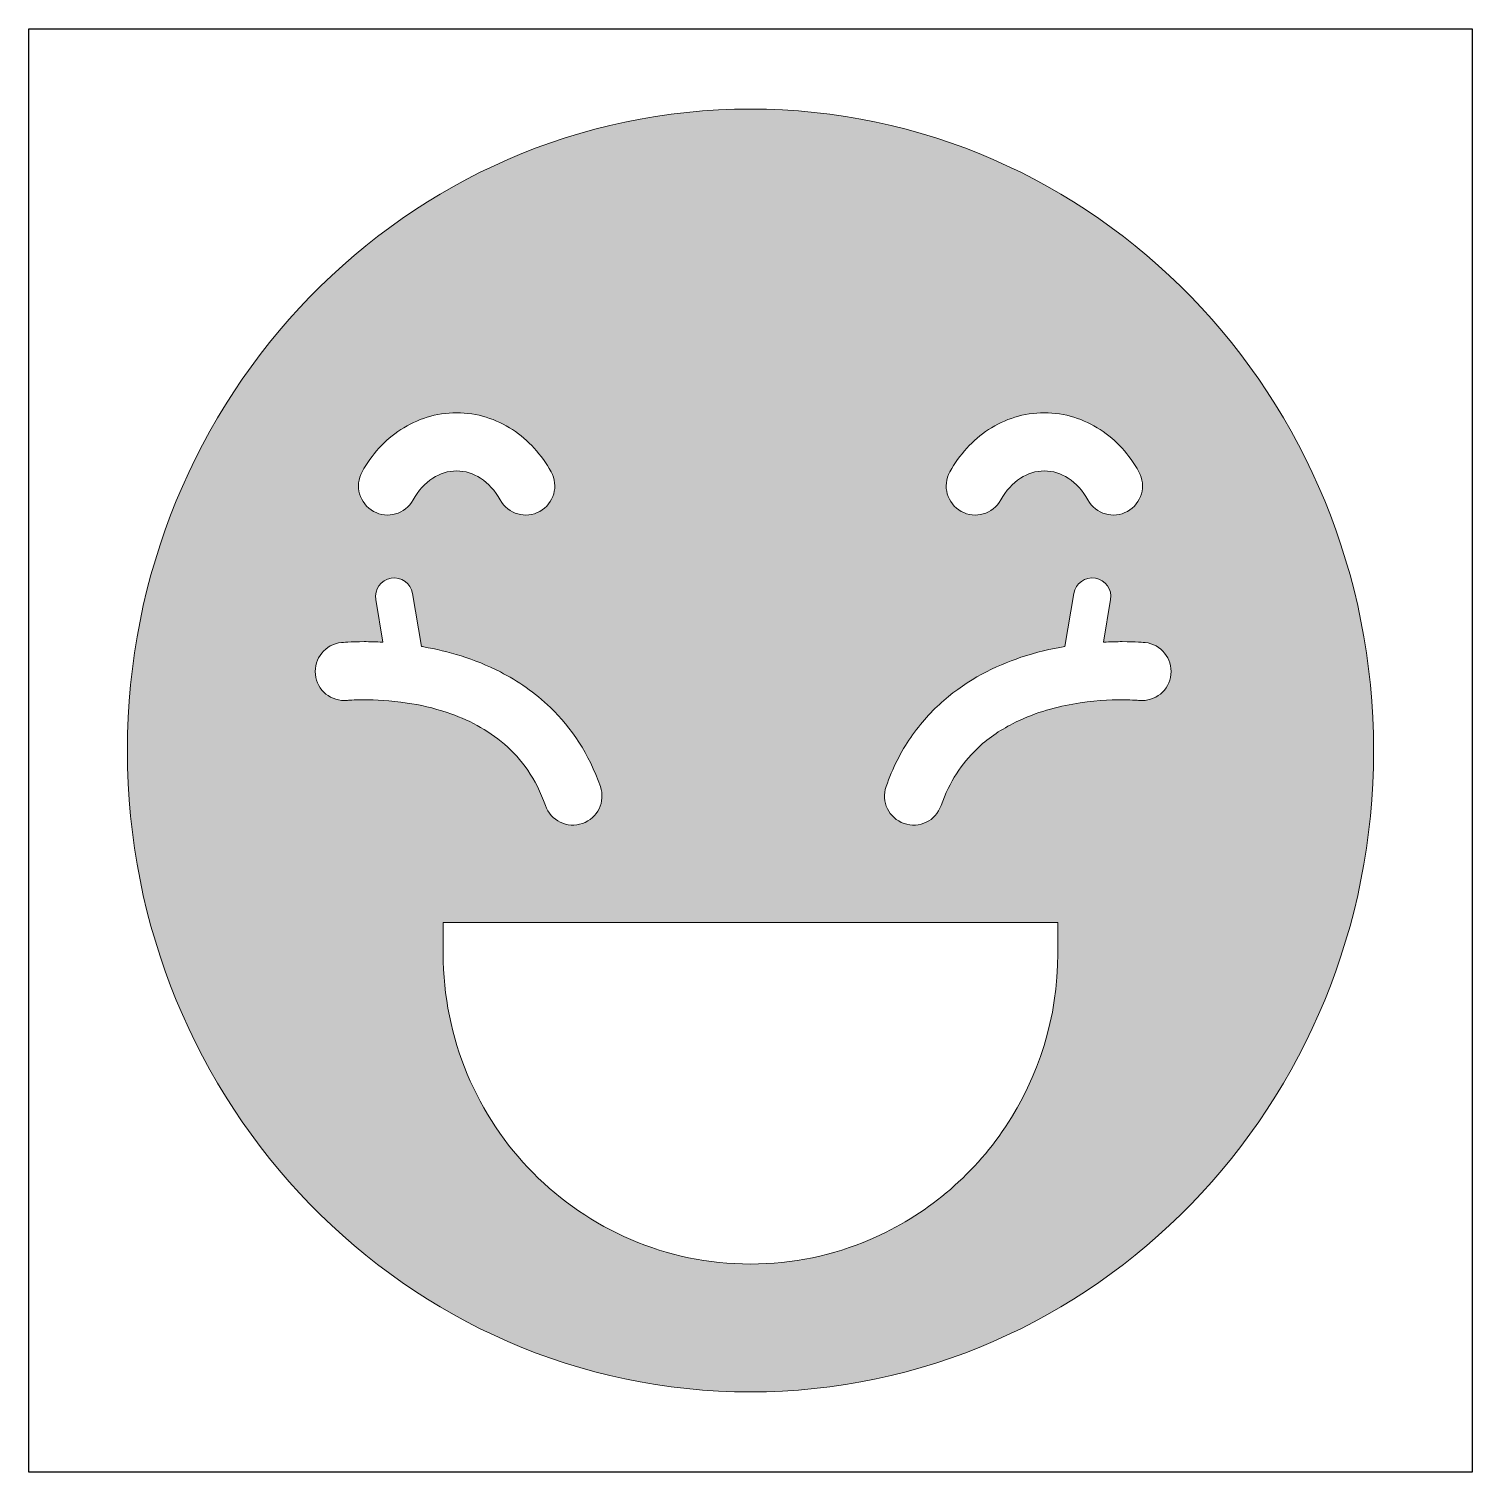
# Model space of a CAD drawing. Header units: inches. Extents: x 0 to 114, y 0 to 114.
import ezdxf

# ---------------------------------------------------------------- set-up
doc = ezdxf.new("R2010")
doc.units = ezdxf.units.IN
doc.header["$MEASUREMENT"] = 0
doc.layers.add('Image Background', color=7, linetype='Continuous')
doc.layers.add('Layer 1', color=7, linetype='Continuous')
picture_1 = doc.add_image_def('image1.png', size_in_pixel=(1350, 1350))

msp = doc.modelspace()

# ---------------------------------------------------------------- hatches: boundary and pattern name
at = {"layer": 'Layer 1', "true_color": 0xf3c636}
h = msp.add_hatch(color=40, dxfattribs=at)
h.dxf.hatch_style = 2
edge = h.paths.add_edge_path()
edge.add_spline(control_points=[(57.15, 6.35), (84.41, 6.35), (106.5, 29.09), (106.5, 57.15), (106.5, 85.21), (84.41, 107.95), (57.15, 107.95), (29.89, 107.95), (7.8, 85.21), (7.8, 57.15), (7.8, 29.09), (29.89, 6.35), (57.15, 6.35)], knot_values=[0, 0, 0, 0, 1, 1, 1, 2, 2, 2, 3, 3, 3, 4, 4, 4, 4], degree=3, periodic=1)
edge = h.paths.add_edge_path()
edge.add_spline(control_points=[(72.94, 79.22), (73.69, 80.57), (74.73, 81.73), (76, 82.56), (77.28, 83.4), (78.81, 83.9), (80.42, 83.9), (82.04, 83.9), (83.56, 83.4), (84.84, 82.56), (86.12, 81.73), (87.16, 80.57), (87.91, 79.22), (87.91, 79.22), (87.91, 79.22), (87.91, 79.22), (88.52, 78.1), (88.12, 76.7), (87, 76.09), (85.89, 75.47), (84.49, 75.87), (83.87, 76.99), (83.46, 77.73), (82.92, 78.32), (82.32, 78.71), (81.73, 79.09), (81.1, 79.29), (80.42, 79.29), (79.74, 79.29), (79.12, 79.09), (78.52, 78.71), (77.93, 78.32), (77.38, 77.73), (76.97, 76.99), (76.35, 75.87), (74.95, 75.47), (73.84, 76.09), (72.72, 76.7), (72.32, 78.1), (72.94, 79.22)], knot_values=[0, 0, 0, 0, 1, 1, 1, 2, 2, 2, 3, 3, 3, 4, 4, 4, 5, 5, 5, 6, 6, 6, 7, 7, 7, 8, 8, 8, 9, 9, 9, 10, 10, 10, 11, 11, 11, 12, 12, 12, 13, 13, 13, 13], degree=3, periodic=1)
edge = h.paths.add_edge_path()
edge.add_spline(control_points=[(67.89, 54.3), (68.4, 55.76), (69.06, 57.05), (69.84, 58.19), (70.62, 59.32), (71.51, 60.3), (72.46, 61.12), (74.37, 62.78), (76.52, 63.84), (78.57, 64.53), (79.78, 64.93), (80.96, 65.2), (82.05, 65.39), (82.05, 65.39), (82.75, 69.58), (82.75, 69.58), (82.89, 70.39), (83.65, 70.93), (84.46, 70.8), (85.26, 70.66), (85.81, 69.9), (85.67, 69.1), (85.67, 69.1), (85.11, 65.73), (85.11, 65.73), (85.66, 65.76), (86.16, 65.77), (86.59, 65.77), (87.66, 65.77), (88.34, 65.71), (88.4, 65.7), (89.66, 65.57), (90.58, 64.44), (90.45, 63.17), (90.32, 61.91), (89.19, 60.99), (87.93, 61.12), (87.93, 61.12), (87.93, 61.12), (87.93, 61.12), (87.93, 61.12), (87.92, 61.12), (87.92, 61.12), (87.92, 61.12), (87.87, 61.12), (87.87, 61.12), (87.81, 61.13), (87.73, 61.13), (87.61, 61.14), (87.38, 61.15), (87.03, 61.17), (86.59, 61.17), (85.62, 61.17), (84.23, 61.1), (82.68, 60.83), (81.14, 60.55), (79.46, 60.07), (77.91, 59.27), (76.88, 58.74), (75.9, 58.08), (75.04, 57.24), (73.88, 56.12), (72.91, 54.7), (72.24, 52.79), (71.82, 51.58), (70.51, 50.95), (69.31, 51.37), (68.11, 51.79), (67.47, 53.1), (67.89, 54.3)], knot_values=[0, 0, 0, 0, 1, 1, 1, 2, 2, 2, 3, 3, 3, 4, 4, 4, 5, 5, 5, 6, 6, 6, 7, 7, 7, 8, 8, 8, 9, 9, 9, 10, 10, 10, 11, 11, 11, 12, 12, 12, 13, 13, 13, 14, 14, 14, 15, 15, 15, 16, 16, 16, 17, 17, 17, 18, 18, 18, 19, 19, 19, 20, 20, 20, 21, 21, 21, 22, 22, 22, 23, 23, 23, 23], degree=3, periodic=1)
edge = h.paths.add_edge_path()
edge.add_spline(control_points=[(79.03, 43.54), (79.03, 43.54), (81.49, 43.54), (81.49, 43.54), (81.49, 43.54), (81.49, 41.08), (81.49, 41.08), (81.49, 36), (79.96, 31.26), (77.34, 27.34), (74.72, 23.41), (71.01, 20.3), (66.63, 18.42), (63.72, 17.17), (60.51, 16.48), (57.15, 16.48), (53.79, 16.48), (50.58, 17.17), (47.67, 18.42), (44.75, 19.67), (42.13, 21.47), (39.93, 23.7), (35.53, 28.15), (32.81, 34.31), (32.81, 41.08), (32.81, 41.08), (32.81, 43.54), (32.81, 43.54), (32.81, 43.54), (79.03, 43.54), (79.03, 43.54)], knot_values=[0, 0, 0, 0, 1, 1, 1, 2, 2, 2, 3, 3, 3, 4, 4, 4, 5, 5, 5, 6, 6, 6, 7, 7, 7, 8, 8, 8, 9, 9, 9, 10, 10, 10, 10], degree=3, periodic=1)
edge = h.paths.add_edge_path()
edge.add_spline(control_points=[(26.39, 79.22), (27.14, 80.57), (28.18, 81.73), (29.46, 82.56), (30.74, 83.4), (32.26, 83.9), (33.88, 83.9), (35.49, 83.9), (37.02, 83.4), (38.3, 82.56), (39.57, 81.73), (40.61, 80.57), (41.36, 79.22), (41.36, 79.22), (41.36, 79.22), (41.36, 79.22), (41.98, 78.1), (41.58, 76.7), (40.46, 76.09), (39.35, 75.47), (37.95, 75.87), (37.33, 76.99), (36.92, 77.73), (36.37, 78.32), (35.78, 78.71), (35.18, 79.09), (34.56, 79.29), (33.88, 79.29), (33.2, 79.29), (32.57, 79.09), (31.98, 78.71), (31.38, 78.32), (30.84, 77.73), (30.43, 76.99), (29.81, 75.87), (28.41, 75.47), (27.3, 76.09), (26.18, 76.7), (25.78, 78.1), (26.39, 79.22)], knot_values=[0, 0, 0, 0, 1, 1, 1, 2, 2, 2, 3, 3, 3, 4, 4, 4, 5, 5, 5, 6, 6, 6, 7, 7, 7, 8, 8, 8, 9, 9, 9, 10, 10, 10, 11, 11, 11, 12, 12, 12, 13, 13, 13, 13], degree=3, periodic=1)
edge = h.paths.add_edge_path()
edge.add_spline(control_points=[(24.75, 65.7), (24.81, 65.71), (25.48, 65.77), (26.56, 65.77), (26.99, 65.77), (27.49, 65.76), (28.03, 65.73), (28.03, 65.73), (27.47, 69.1), (27.47, 69.1), (27.34, 69.9), (27.88, 70.66), (28.69, 70.8), (29.5, 70.93), (30.26, 70.39), (30.39, 69.58), (30.39, 69.58), (31.09, 65.39), (31.09, 65.39), (31.15, 65.38), (31.21, 65.37), (31.27, 65.36), (33.15, 65.02), (35.27, 64.43), (37.34, 63.37), (38.72, 62.66), (40.08, 61.74), (41.31, 60.55), (42.96, 58.96), (44.36, 56.89), (45.26, 54.3), (45.68, 53.1), (45.04, 51.79), (43.84, 51.37), (42.64, 50.95), (41.33, 51.59), (40.91, 52.79), (40.53, 53.87), (40.06, 54.78), (39.51, 55.58), (38.96, 56.38), (38.34, 57.06), (37.67, 57.64), (36.32, 58.81), (34.73, 59.62), (33.12, 60.16), (32.04, 60.52), (30.96, 60.76), (29.95, 60.91), (28.62, 61.12), (27.42, 61.17), (26.56, 61.17), (25.73, 61.17), (25.22, 61.12), (25.22, 61.12), (25.22, 61.12), (25.22, 61.12), (25.22, 61.12), (23.95, 60.99), (22.82, 61.91), (22.69, 63.17), (22.56, 64.44), (23.48, 65.57), (24.75, 65.7)], knot_values=[0, 0, 0, 0, 1, 1, 1, 2, 2, 2, 3, 3, 3, 4, 4, 4, 5, 5, 5, 6, 6, 6, 7, 7, 7, 8, 8, 8, 9, 9, 9, 10, 10, 10, 11, 11, 11, 12, 12, 12, 13, 13, 13, 14, 14, 14, 15, 15, 15, 16, 16, 16, 17, 17, 17, 18, 18, 18, 19, 19, 19, 20, 20, 20, 21, 21, 21, 21], degree=3, periodic=1)

# ---------------------------------------------------------------- linework, layer by layer
at = {"layer": 'Layer 1', "lineweight": 0}
for points, knots in [([(57.15, 6.35), (84.41, 6.35), (106.5, 29.09), (106.5, 57.15), (106.5, 85.21), (84.41, 107.95), (57.15, 107.95), (29.89, 107.95), (7.8, 85.21), (7.8, 57.15), (7.8, 29.09), (29.89, 6.35), (57.15, 6.35)], [0, 0, 0, 0, 1, 1, 1, 2, 2, 2, 3, 3, 3, 4, 4, 4, 4]), ([(26.39, 79.22), (27.14, 80.57), (28.18, 81.73), (29.46, 82.56), (30.74, 83.4), (32.26, 83.9), (33.88, 83.9), (35.49, 83.9), (37.02, 83.4), (38.3, 82.56), (39.57, 81.73), (40.61, 80.57), (41.36, 79.22), (41.36, 79.22), (41.36, 79.22), (41.36, 79.22), (41.98, 78.1), (41.58, 76.7), (40.46, 76.09), (39.35, 75.47), (37.95, 75.87), (37.33, 76.99), (36.92, 77.73), (36.37, 78.32), (35.78, 78.71), (35.18, 79.09), (34.56, 79.29), (33.88, 79.29), (33.2, 79.29), (32.57, 79.09), (31.98, 78.71), (31.38, 78.32), (30.84, 77.73), (30.43, 76.99), (29.81, 75.87), (28.41, 75.47), (27.3, 76.09), (26.18, 76.7), (25.78, 78.1), (26.39, 79.22)], [0, 0, 0, 0, 1, 1, 1, 2, 2, 2, 3, 3, 3, 4, 4, 4, 5, 5, 5, 6, 6, 6, 7, 7, 7, 8, 8, 8, 9, 9, 9, 10, 10, 10, 11, 11, 11, 12, 12, 12, 13, 13, 13, 13]), ([(72.94, 79.22), (73.69, 80.57), (74.73, 81.73), (76, 82.56), (77.28, 83.4), (78.81, 83.9), (80.42, 83.9), (82.04, 83.9), (83.56, 83.4), (84.84, 82.56), (86.12, 81.73), (87.16, 80.57), (87.91, 79.22), (87.91, 79.22), (87.91, 79.22), (87.91, 79.22), (88.52, 78.1), (88.12, 76.7), (87, 76.09), (85.89, 75.47), (84.49, 75.87), (83.87, 76.99), (83.46, 77.73), (82.92, 78.32), (82.32, 78.71), (81.73, 79.09), (81.1, 79.29), (80.42, 79.29), (79.74, 79.29), (79.12, 79.09), (78.52, 78.71), (77.93, 78.32), (77.38, 77.73), (76.97, 76.99), (76.35, 75.87), (74.95, 75.47), (73.84, 76.09), (72.72, 76.7), (72.32, 78.1), (72.94, 79.22)], [0, 0, 0, 0, 1, 1, 1, 2, 2, 2, 3, 3, 3, 4, 4, 4, 5, 5, 5, 6, 6, 6, 7, 7, 7, 8, 8, 8, 9, 9, 9, 10, 10, 10, 11, 11, 11, 12, 12, 12, 13, 13, 13, 13]), ([(24.75, 65.7), (24.81, 65.71), (25.48, 65.77), (26.56, 65.77), (26.99, 65.77), (27.49, 65.76), (28.03, 65.73), (28.03, 65.73), (27.47, 69.1), (27.47, 69.1), (27.34, 69.9), (27.88, 70.66), (28.69, 70.8), (29.5, 70.93), (30.26, 70.39), (30.39, 69.58), (30.39, 69.58), (31.09, 65.39), (31.09, 65.39), (31.15, 65.38), (31.21, 65.37), (31.27, 65.36), (33.15, 65.02), (35.27, 64.43), (37.34, 63.37), (38.72, 62.66), (40.08, 61.74), (41.31, 60.55), (42.96, 58.96), (44.36, 56.89), (45.26, 54.3), (45.68, 53.1), (45.04, 51.79), (43.84, 51.37), (42.64, 50.95), (41.33, 51.59), (40.91, 52.79), (40.53, 53.87), (40.06, 54.78), (39.51, 55.58), (38.96, 56.38), (38.34, 57.06), (37.67, 57.64), (36.32, 58.81), (34.73, 59.62), (33.12, 60.16), (32.04, 60.52), (30.96, 60.76), (29.95, 60.91), (28.62, 61.12), (27.42, 61.17), (26.56, 61.17), (25.73, 61.17), (25.22, 61.12), (25.22, 61.12), (25.22, 61.12), (25.22, 61.12), (25.22, 61.12), (23.95, 60.99), (22.82, 61.91), (22.69, 63.17), (22.56, 64.44), (23.48, 65.57), (24.75, 65.7)], [0, 0, 0, 0, 1, 1, 1, 2, 2, 2, 3, 3, 3, 4, 4, 4, 5, 5, 5, 6, 6, 6, 7, 7, 7, 8, 8, 8, 9, 9, 9, 10, 10, 10, 11, 11, 11, 12, 12, 12, 13, 13, 13, 14, 14, 14, 15, 15, 15, 16, 16, 16, 17, 17, 17, 18, 18, 18, 19, 19, 19, 20, 20, 20, 21, 21, 21, 21]), ([(67.89, 54.3), (68.4, 55.76), (69.06, 57.05), (69.84, 58.19), (70.62, 59.32), (71.51, 60.3), (72.46, 61.12), (74.37, 62.78), (76.52, 63.84), (78.57, 64.53), (79.78, 64.93), (80.96, 65.2), (82.05, 65.39), (82.05, 65.39), (82.75, 69.58), (82.75, 69.58), (82.89, 70.39), (83.65, 70.93), (84.46, 70.8), (85.26, 70.66), (85.81, 69.9), (85.67, 69.1), (85.67, 69.1), (85.11, 65.73), (85.11, 65.73), (85.66, 65.76), (86.16, 65.77), (86.59, 65.77), (87.66, 65.77), (88.34, 65.71), (88.4, 65.7), (89.66, 65.57), (90.58, 64.44), (90.45, 63.17), (90.32, 61.91), (89.19, 60.99), (87.93, 61.12), (87.93, 61.12), (87.93, 61.12), (87.93, 61.12), (87.93, 61.12), (87.92, 61.12), (87.92, 61.12), (87.92, 61.12), (87.87, 61.12), (87.87, 61.12), (87.81, 61.13), (87.73, 61.13), (87.61, 61.14), (87.38, 61.15), (87.03, 61.17), (86.59, 61.17), (85.62, 61.17), (84.23, 61.1), (82.68, 60.83), (81.14, 60.55), (79.46, 60.07), (77.91, 59.27), (76.88, 58.74), (75.9, 58.08), (75.04, 57.24), (73.88, 56.12), (72.91, 54.7), (72.24, 52.79), (71.82, 51.58), (70.51, 50.95), (69.31, 51.37), (68.11, 51.79), (67.47, 53.1), (67.89, 54.3)], [0, 0, 0, 0, 1, 1, 1, 2, 2, 2, 3, 3, 3, 4, 4, 4, 5, 5, 5, 6, 6, 6, 7, 7, 7, 8, 8, 8, 9, 9, 9, 10, 10, 10, 11, 11, 11, 12, 12, 12, 13, 13, 13, 14, 14, 14, 15, 15, 15, 16, 16, 16, 17, 17, 17, 18, 18, 18, 19, 19, 19, 20, 20, 20, 21, 21, 21, 22, 22, 22, 23, 23, 23, 23]), ([(79.03, 43.54), (79.03, 43.54), (81.49, 43.54), (81.49, 43.54), (81.49, 43.54), (81.49, 41.08), (81.49, 41.08), (81.49, 36), (79.96, 31.26), (77.34, 27.34), (74.72, 23.41), (71.01, 20.3), (66.63, 18.42), (63.72, 17.17), (60.51, 16.48), (57.15, 16.48), (53.79, 16.48), (50.58, 17.17), (47.67, 18.42), (44.75, 19.67), (42.13, 21.47), (39.93, 23.7), (35.53, 28.15), (32.81, 34.31), (32.81, 41.08), (32.81, 41.08), (32.81, 43.54), (32.81, 43.54), (32.81, 43.54), (79.03, 43.54), (79.03, 43.54)], [0, 0, 0, 0, 1, 1, 1, 2, 2, 2, 3, 3, 3, 4, 4, 4, 5, 5, 5, 6, 6, 6, 7, 7, 7, 8, 8, 8, 9, 9, 9, 10, 10, 10, 10])]:
    msp.add_open_spline(points, degree=3, knots=knots, dxfattribs=at)

# ---------------------------------------------------------------- pictures from other files: only their frames are drawn
at = {"layer": 'Image Background'}
image = msp.add_image(picture_1, insert=(0, 0), size_in_units=(114.3, 114.3), dxfattribs=at)

doc.saveas('drawing.dxf')
